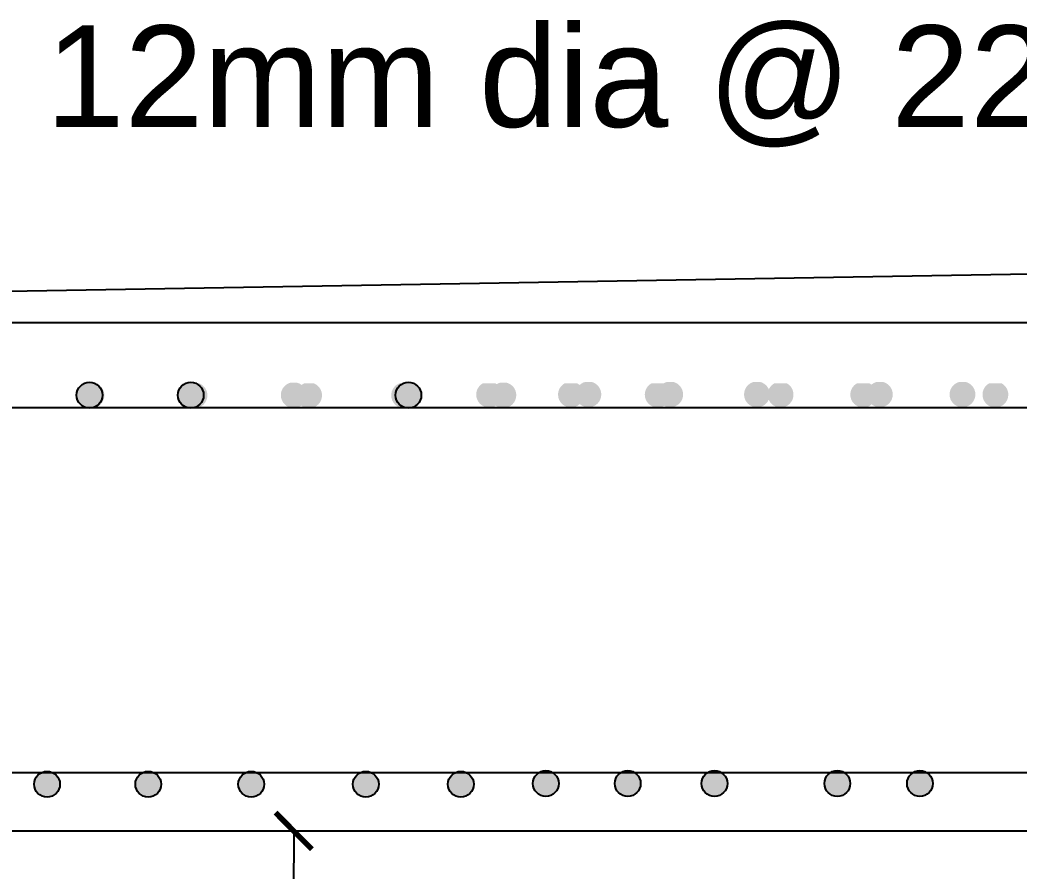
# Model space of a CAD drawing. Header units: inches. Extents: x 322 to 11487, y 352 to 10656.
# Drawn here: x 386.68 to 391.6, y 417.758 to 421.948 of the extents above; entities that cross this region are included whole.
import ezdxf

# ---------------------------------------------------------------- set-up
doc = ezdxf.new("R2010")
doc.units = ezdxf.units.IN
doc.header["$MEASUREMENT"] = 0
doc.layers.add('DIMENSION', color=255, linetype='Continuous')
doc.layers.add('HATCH', color=7, linetype='Continuous')
doc.styles.get("Standard").update_dxf_attribs({"font": 'arial.ttf'})
doc.dimstyles.new('dig', dxfattribs={"dimtxt": 0.3125, "dimasz": 0.18, "dimexe": 0.18, "dimexo": 0.0625, "dimgap": 0.09, "dimtad": 0, "dimtih": 1, "dimtoh": 1, "dimdec": 4, "dimzin": 0, "dimdsep": 46, "dimtxsty": 'Standard', "dimblk": 'ARCHTICK', "dimcen": 0.09, "dimadec": 0, "dimazin": 0, "dimtfac": 1, "dimtdec": 4, "dimtofl": 0, "dimtmove": 0, "dimatfit": 3, "dimldrblk": 'ARCHTICK', "dimfxl": 1, "dimtolj": 1, "dimtzin": 0, "dimarcsym": 0})

# ---------------------------------------------------------------- blocks, each defined once
blk = doc.blocks.new('_ArchTick')
at = {"color": 0, "linetype": 'ByBlock', "const_width": 0.15}
blk.add_lwpolyline([(-0.5, -0.5), (0.5, 0.5)], dxfattribs=at)

msp = doc.modelspace()

# ---------------------------------------------------------------- hatches: boundary and pattern name
at = {"layer": 'DIMENSION', "ltscale": 0.02}
h = msp.add_hatch(color=256, dxfattribs=at)
h.paths.add_polyline_path([(382.48996, 420.15815), (382.44024, 420.15815, 0.3008202), (382.40156, 420.09967, 1), (382.52865, 420.09967, 0.3008202)])
h.paths.add_polyline_path([(383.0358, 420.09967, 0.3008202), (382.99712, 420.15815), (382.9474, 420.15815, 0.3008202), (382.90871, 420.09967, 1)])
h.paths.add_polyline_path([(383.60028, 420.09967, 0.3008202), (383.56159, 420.15815), (383.51187, 420.15815, 0.3008202), (383.47319, 420.09967, 1)])
h.paths.add_polyline_path([(384.06813, 420.09967, 0.3008202), (384.02945, 420.15815), (383.97972, 420.15815, 0.3008202), (383.94104, 420.09967, 1)])
h.paths.add_polyline_path([(384.45509, 420.15815), (384.39118, 420.15815, 0.2670644), (384.35959, 420.10322, 1), (384.48668, 420.10322, 0.2670644)])
h.paths.add_polyline_path([(384.93481, 420.09967, 0.3008202), (384.89612, 420.15815), (384.8464, 420.15815, 0.3008202), (384.80772, 420.09967, 1)])
h.paths.add_polyline_path([(385.50128, 420.15815), (385.45156, 420.15815, 0.3008202), (385.41287, 420.09967, 1), (385.53997, 420.09967, 0.3008202)])
h.paths.add_polyline_path([(385.90811, 420.15815), (385.85839, 420.15815, 0.3008202), (385.8197, 420.09967, 1), (385.94679, 420.09967, 0.3008202)])
h.paths.add_polyline_path([(386.59772, 420.09967, 0.3008202), (386.55903, 420.15815), (386.50931, 420.15815, 0.3008202), (386.47062, 420.09967, 1)])
h.paths.add_polyline_path([(387.09609, 420.09967, 0.3008202), (387.0574, 420.15815), (387.00768, 420.15815, 0.3008202), (386.969, 420.09967, 1)])
h.paths.add_polyline_path([(387.56456, 420.15815), (387.51484, 420.15815, 0.3008202), (387.47615, 420.09967, 1), (387.60324, 420.09967, 0.3008202)])
h.paths.add_polyline_path([(388.16772, 420.09967, 0.3008202), (388.12903, 420.15815), (388.07931, 420.15815, 0.3008202), (388.04063, 420.09967, 1)])
h.paths.add_polyline_path([(388.59689, 420.15815), (388.54717, 420.15815, 0.3008202), (388.50848, 420.09967, 1), (388.63557, 420.09967, 0.3008202)])
h.paths.add_polyline_path([(389.05412, 420.10322, 0.2670644), (389.02253, 420.15815), (388.95862, 420.15815, 0.2670644), (388.92703, 420.10322, 1)])
h.paths.add_polyline_path([(389.45708, 420.10322, 0.2670644), (389.42549, 420.15815), (389.36158, 420.15815, 0.2670644), (389.32999, 420.10322, 1)])
h.paths.add_polyline_path([(389.85266, 420.15815), (389.78875, 420.15815, 0.2670644), (389.75716, 420.10322, 1), (389.88426, 420.10322, 0.2670644)])
h.paths.add_polyline_path([(390.48941, 420.10322, 0.2670644), (390.45782, 420.15815), (390.39391, 420.15815, 0.2670644), (390.36232, 420.10322, 1)])
h.paths.add_polyline_path([(390.89624, 420.10322, 0.2670644), (390.86465, 420.15815), (390.80074, 420.15815, 0.2670644), (390.76914, 420.10322, 1)])
h.paths.add_polyline_path([(391.54716, 420.10322, 0.2670644), (391.51557, 420.15815), (391.45166, 420.15815, 0.2670644), (391.42007, 420.10322, 1)])
h.paths.add_polyline_path([(392.04554, 420.10322, 0.2670644), (392.01394, 420.15815), (391.95003, 420.15815, 0.2670644), (391.91844, 420.10322, 1)])
h.paths.add_polyline_path([(392.55269, 420.10322, 0.2670644), (392.5211, 420.15815), (392.45719, 420.15815, 0.2670644), (392.4256, 420.10322, 1)])
h.paths.add_polyline_path([(393.11717, 420.10322, 0.2670644), (393.08557, 420.15815), (393.02166, 420.15815, 0.2670644), (392.99007, 420.10322, 1)])
h.paths.add_polyline_path([(393.58502, 420.10322, 0.2670644), (393.55343, 420.15815), (393.48952, 420.15815, 0.2670644), (393.45793, 420.10322, 1)])
h.paths.add_polyline_path([(394.00357, 420.10678, 0.2398206), (393.97743, 420.15815), (393.90262, 420.15815, 0.2398206), (393.87648, 420.10678, 1)])
h.paths.add_polyline_path([(394.49235, 420.10779, 0.2327894), (394.46756, 420.15815), (394.39005, 420.15815, 0.2327894), (394.36526, 420.10779, 1)])
h.paths.add_polyline_path([(394.98588, 420.10779, 0.2327894), (394.96109, 420.15815), (394.88358, 420.15815, 0.2327894), (394.85879, 420.10779, 1)])
h.paths.add_polyline_path([(395.4995, 420.10779, 0.2327894), (395.47472, 420.15815), (395.3972, 420.15815, 0.2327894), (395.37241, 420.10779, 1)])
h.paths.add_polyline_path([(395.9877, 420.10779, 0.2327894), (395.96291, 420.15815), (395.8854, 420.15815, 0.2327894), (395.86061, 420.10779, 1)])
h.paths.add_polyline_path([(396.54201, 420.10779, 0.2327894), (396.51722, 420.15815), (396.4397, 420.15815, 0.2327894), (396.41491, 420.10779, 1)])
h.paths.add_polyline_path([(397.02458, 420.15815), (396.95687, 420.15815, 0.2577179), (396.92718, 420.10437, 1), (397.05428, 420.10437, 0.2577179)])
h.paths.add_polyline_path([(397.59119, 420.10437, 0.2577179), (397.5615, 420.15815), (397.49378, 420.15815, 0.2577179), (397.46409, 420.10437, 1)])
h.paths.add_polyline_path([(398.07757, 420.10322, 0.2670644), (398.04597, 420.15815), (397.98206, 420.15815, 0.2670644), (397.95047, 420.10322, 1)])
h.paths.add_polyline_path([(398.60136, 420.10322, 0.2670644), (398.56977, 420.15815), (398.50586, 420.15815, 0.2670644), (398.47427, 420.10322, 1)])
h.paths.add_polyline_path([(399.10989, 420.10322, 0.2670644), (399.0783, 420.15815), (399.01439, 420.15815, 0.2670644), (398.9828, 420.10322, 1)])
h.paths.add_polyline_path([(399.65402, 420.10322, 0.2670644), (399.62243, 420.15815), (399.55852, 420.15815, 0.2670644), (399.52693, 420.10322, 1)])
h.paths.add_polyline_path([(400.12079, 420.15815), (400.05688, 420.15815, 0.2670644), (400.02529, 420.10322, 1), (400.15239, 420.10322, 0.2670644)])
h.paths.add_polyline_path([(400.63442, 420.15815), (400.57051, 420.15815, 0.2670644), (400.53891, 420.10322, 1), (400.66601, 420.10322, 0.2670644)])
h.paths.add_polyline_path([(401.1633, 420.15815), (401.09939, 420.15815, 0.2670644), (401.06779, 420.10322, 1), (401.19489, 420.10322, 0.2670644)])
h.paths.add_polyline_path([(401.72376, 420.10322, 0.2670644), (401.69217, 420.15815), (401.62826, 420.15815, 0.2670644), (401.59667, 420.10322, 1)])
h.paths.add_polyline_path([(402.25156, 420.15815), (402.18765, 420.15815, 0.2670644), (402.15606, 420.10322, 1), (402.28315, 420.10322, 0.2670644)])
h.paths.add_polyline_path([(402.751, 420.10322, 0.2670644), (402.71941, 420.15815), (402.6555, 420.15815, 0.2670644), (402.62391, 420.10322, 1)])
h.paths.add_polyline_path([(403.28497, 420.10322, 0.2670644), (403.25338, 420.15815), (403.18947, 420.15815, 0.2670644), (403.15788, 420.10322, 1)])
h.paths.add_polyline_path([(403.77716, 420.15815), (403.71325, 420.15815, 0.2670644), (403.68166, 420.10322, 1), (403.80875, 420.10322, 0.2670644)])
h.paths.add_polyline_path([(404.26027, 420.15815), (404.19636, 420.15815, 0.2670644), (404.16477, 420.10322, 1), (404.29187, 420.10322, 0.2670644)])
h.paths.add_polyline_path([(404.71089, 420.15815), (404.64698, 420.15815, 0.2670644), (404.61539, 420.10322, 1), (404.74248, 420.10322, 0.2670644)])
h.paths.add_polyline_path([(405.15279, 420.15815), (405.08888, 420.15815, 0.2670644), (405.05729, 420.10322, 1), (405.18439, 420.10322, 0.2670644)])
h = msp.add_hatch(color=256, dxfattribs=at)
h.paths.add_polyline_path([(382.7694, 418.24374), (382.71968, 418.24374, 0.3008202), (382.68099, 418.18525, 1), (382.80809, 418.18525, 0.3008202)])
h.paths.add_polyline_path([(383.31524, 418.18525, 0.3008202), (383.27656, 418.24374), (383.22683, 418.24374, 0.3008202), (383.18815, 418.18525, 1)])
h.paths.add_polyline_path([(383.87972, 418.18525, 0.3008202), (383.84103, 418.24374), (383.79131, 418.24374, 0.3008202), (383.75262, 418.18525, 1)])
h.paths.add_polyline_path([(384.34757, 418.18525, 0.3008202), (384.30888, 418.24374), (384.25916, 418.24374, 0.3008202), (384.22048, 418.18525, 1)])
h.paths.add_polyline_path([(384.73453, 418.24374), (384.67062, 418.24374, 0.2670644), (384.63903, 418.18881, 1), (384.76612, 418.18881, 0.2670644)])
h.paths.add_polyline_path([(385.21425, 418.18525, 0.3008202), (385.17556, 418.24374), (385.12584, 418.24374, 0.3008202), (385.08715, 418.18525, 1)])
h.paths.add_polyline_path([(385.78072, 418.24374), (385.731, 418.24374, 0.3008202), (385.69231, 418.18525, 1), (385.8194, 418.18525, 0.3008202)])
h.paths.add_polyline_path([(386.18754, 418.24374), (386.13782, 418.24374, 0.3008202), (386.09914, 418.18525, 1), (386.22623, 418.18525, 0.3008202)])
h.paths.add_polyline_path([(386.87716, 418.18525, 0.3008202), (386.83847, 418.24374), (386.78875, 418.24374, 0.3008202), (386.75006, 418.18525, 1)])
h.paths.add_polyline_path([(387.37553, 418.18525, 0.3008202), (387.33684, 418.24374), (387.28712, 418.24374, 0.3008202), (387.24843, 418.18525, 1)])
h.paths.add_polyline_path([(387.844, 418.24374), (387.79427, 418.24374, 0.3008202), (387.75559, 418.18525, 1), (387.88268, 418.18525, 0.3008202)])
h.paths.add_polyline_path([(388.44716, 418.18525, 0.3008202), (388.40847, 418.24374), (388.35875, 418.24374, 0.3008202), (388.32006, 418.18525, 1)])
h.paths.add_polyline_path([(388.87632, 418.24374), (388.8266, 418.24374, 0.3008202), (388.78792, 418.18525, 1), (388.91501, 418.18525, 0.3008202)])
h.paths.add_polyline_path([(389.33356, 418.18881, 0.2670644), (389.30197, 418.24374), (389.23806, 418.24374, 0.2670644), (389.20647, 418.18881, 1)])
h.paths.add_polyline_path([(389.73652, 418.18881, 0.2670644), (389.70493, 418.24374), (389.64102, 418.24374, 0.2670644), (389.60943, 418.18881, 1)])
h.paths.add_polyline_path([(390.1321, 418.24374), (390.06819, 418.24374, 0.2670644), (390.0366, 418.18881, 1), (390.16369, 418.18881, 0.2670644)])
h.paths.add_polyline_path([(390.76885, 418.18881, 0.2670644), (390.73726, 418.24374), (390.67335, 418.24374, 0.2670644), (390.64176, 418.18881, 1)])
h.paths.add_polyline_path([(391.17568, 418.18881, 0.2670644), (391.14408, 418.24374), (391.08017, 418.24374, 0.2670644), (391.04858, 418.18881, 1)])
h.paths.add_polyline_path([(391.8266, 418.18881, 0.2670644), (391.79501, 418.24374), (391.7311, 418.24374, 0.2670644), (391.69951, 418.18881, 1)])
h.paths.add_polyline_path([(392.32497, 418.18881, 0.2670644), (392.29338, 418.24374), (392.22947, 418.24374, 0.2670644), (392.19788, 418.18881, 1)])
h.paths.add_polyline_path([(392.83213, 418.18881, 0.2670644), (392.80054, 418.24374), (392.73663, 418.24374, 0.2670644), (392.70503, 418.18881, 1)])
h.paths.add_polyline_path([(393.3966, 418.18881, 0.2670644), (393.36501, 418.24374), (393.3011, 418.24374, 0.2670644), (393.26951, 418.18881, 1)])
h.paths.add_polyline_path([(393.86446, 418.18881, 0.2670644), (393.83286, 418.24374), (393.76895, 418.24374, 0.2670644), (393.73736, 418.18881, 1)])
h.paths.add_polyline_path([(394.28301, 418.19236, 0.2398206), (394.25686, 418.24374), (394.18206, 418.24374, 0.2398206), (394.15591, 418.19236, 1)])
h.paths.add_polyline_path([(394.77179, 418.19338, 0.2327894), (394.747, 418.24374), (394.66948, 418.24374, 0.2327894), (394.64469, 418.19338, 1)])
h.paths.add_polyline_path([(395.26532, 418.19338, 0.2327894), (395.24053, 418.24374), (395.16302, 418.24374, 0.2327894), (395.13823, 418.19338, 1)])
h.paths.add_polyline_path([(395.77894, 418.19338, 0.2327894), (395.75415, 418.24374), (395.67664, 418.24374, 0.2327894), (395.65185, 418.19338, 1)])
h.paths.add_polyline_path([(396.26714, 418.19338, 0.2327894), (396.24235, 418.24374), (396.16484, 418.24374, 0.2327894), (396.14005, 418.19338, 1)])
h.paths.add_polyline_path([(396.82144, 418.19338, 0.2327894), (396.79665, 418.24374), (396.71914, 418.24374, 0.2327894), (396.69435, 418.19338, 1)])
h.paths.add_polyline_path([(397.30402, 418.24374), (397.23631, 418.24374, 0.2577179), (397.20662, 418.18996, 1), (397.33371, 418.18996, 0.2577179)])
h.paths.add_polyline_path([(397.87062, 418.18996, 0.2577179), (397.84093, 418.24374), (397.77322, 418.24374, 0.2577179), (397.74353, 418.18996, 1)])
h.paths.add_polyline_path([(398.357, 418.18881, 0.2670644), (398.32541, 418.24374), (398.2615, 418.24374, 0.2670644), (398.22991, 418.18881, 1)])
h.paths.add_polyline_path([(398.8808, 418.18881, 0.2670644), (398.84921, 418.24374), (398.7853, 418.24374, 0.2670644), (398.7537, 418.18881, 1)])
h.paths.add_polyline_path([(399.38933, 418.18881, 0.2670644), (399.35774, 418.24374), (399.29383, 418.24374, 0.2670644), (399.26224, 418.18881, 1)])
h.paths.add_polyline_path([(399.93346, 418.18881, 0.2670644), (399.90187, 418.24374), (399.83796, 418.24374, 0.2670644), (399.80637, 418.18881, 1)])
h.paths.add_polyline_path([(400.40023, 418.24374), (400.33632, 418.24374, 0.2670644), (400.30473, 418.18881, 1), (400.43182, 418.18881, 0.2670644)])
h.paths.add_polyline_path([(400.91385, 418.24374), (400.84994, 418.24374, 0.2670644), (400.81835, 418.18881, 1), (400.94545, 418.18881, 0.2670644)])
h.paths.add_polyline_path([(401.44273, 418.24374), (401.37882, 418.24374, 0.2670644), (401.34723, 418.18881, 1), (401.47433, 418.18881, 0.2670644)])
h.paths.add_polyline_path([(402.0032, 418.18881, 0.2670644), (401.97161, 418.24374), (401.9077, 418.24374, 0.2670644), (401.8761, 418.18881, 1)])
h.paths.add_polyline_path([(402.53099, 418.24374), (402.46708, 418.24374, 0.2670644), (402.43549, 418.18881, 1), (402.56259, 418.18881, 0.2670644)])
h.paths.add_polyline_path([(403.03044, 418.18881, 0.2670644), (402.99885, 418.24374), (402.93494, 418.24374, 0.2670644), (402.90335, 418.18881, 1)])
h.paths.add_polyline_path([(403.56441, 418.18881, 0.2670644), (403.53282, 418.24374), (403.46891, 418.24374, 0.2670644), (403.43731, 418.18881, 1)])
h.paths.add_polyline_path([(404.0566, 418.24374), (403.99269, 418.24374, 0.2670644), (403.9611, 418.18881, 1), (404.08819, 418.18881, 0.2670644)])
h.paths.add_polyline_path([(404.53971, 418.24374), (404.4758, 418.24374, 0.2670644), (404.44421, 418.18881, 1), (404.5713, 418.18881, 0.2670644)])
h.paths.add_polyline_path([(404.99033, 418.24374), (404.92642, 418.24374, 0.2670644), (404.89482, 418.18881, 1), (405.02192, 418.18881, 0.2670644)])
h.paths.add_polyline_path([(405.43223, 418.24374), (405.36832, 418.24374, 0.2670644), (405.33673, 418.18881, 1), (405.46382, 418.18881, 0.2670644)])
at = {"layer": 'HATCH'}
h = msp.add_hatch(dxfattribs=at)
h.set_pattern_fill('AR-CONC', color=256, scale=1e-05)
h.set_pattern_definition([(50, (52.91409746, -1.442540527), (7.172601826e-05, -6.275213498e-06), [7.5e-06, -8.25e-05]), (355, (52.91409746, -1.44254053), (-1.3875133361e-05, 7.521921337e-05), [6e-06, -6.6e-05]), (100.45144446, (52.91410344, -1.44254105), (5.7850884673e-05, 6.8943999097e-05), [6.3740192e-06, -7.01142112e-05]), (46.1842, (52.91409746, -1.44252053), (0.000106724133067, -1.655192808e-05), [1.125e-05, -0.00012375]), (96.63563549, (52.91410635, -1.44252191), (9.3466194567e-05, 9.7411860077e-05), [9.5610342e-06, -0.000105171376]), (351.18416399, (52.91409746, -1.44252053), (9.3466194505e-05, 9.7411860027e-05), [9e-06, -9.90000001e-05]), (21, (52.91410746, -1.442525527), (5.9690705212e-05, -4.02618890665e-05), [7.5e-06, -8.25e-05]), (326, (52.91410746, -1.44252553), (2.4331533192e-05, 7.2515004505e-05), [6e-06, -6.6e-05]), (71.45144474, (52.914112434, -1.44252888), (8.4022237673e-05, 3.2253115281e-05), [6.374019e-06, -7.01142112e-05]), (37.5, (52.91409746, -1.442540527), (1.2159855317e-06, 3.32893853831e-05), [0, -6.52e-05, 0, -6.7e-05, 0, -6.625e-05]), (7.5, (52.91409746, -1.442540527), (2.63069537442e-05, 3.94411711882e-05), [0, -3.82e-05, 0, -6.37e-05, 0, -2.525e-05]), (327.5, (52.91407516, -1.442540527), (5.33822436172e-05, -2.2554871734e-06), [0, -2.5e-05, 0, -7.8e-05, 0, -0.0001035]), (317.5, (52.91406516, -1.442540527), (5.83186169342e-05, 1.00104982332e-05), [0, -3.25e-05, 0, -5.18e-05, 0, -7.35e-05])])
h.paths.add_polyline_path([(387.0865, 420.10068, 0.3519417), (387.03664, 420.16274), (387.00926, 420.16274, 0.3519417), (386.9594, 420.10068, 1)])
h = msp.add_hatch(dxfattribs=at)
h.set_pattern_fill('AR-CONC', color=256, scale=1e-05)
h.set_pattern_definition([(50, (53.41246916, -1.442540527), (7.172601826e-05, -6.275213498e-06), [7.5e-06, -8.25e-05]), (355, (53.41246916, -1.44254053), (-1.3875133361e-05, 7.521921337e-05), [6e-06, -6.6e-05]), (100.45144446, (53.412475136, -1.44254105), (5.7850884673e-05, 6.8943999097e-05), [6.3740192e-06, -7.01142112e-05]), (46.1842, (53.41246916, -1.44252053), (0.000106724133067, -1.655192808e-05), [1.125e-05, -0.00012375]), (96.63563549, (53.41247805, -1.44252191), (9.3466194567e-05, 9.7411860077e-05), [9.5610342e-06, -0.000105171376]), (351.18416399, (53.41246916, -1.44252053), (9.3466194505e-05, 9.7411860027e-05), [9e-06, -9.90000001e-05]), (21, (53.41247916, -1.442525527), (5.9690705212e-05, -4.02618890665e-05), [7.5e-06, -8.25e-05]), (326, (53.41247916, -1.44252553), (2.4331533192e-05, 7.2515004505e-05), [6e-06, -6.6e-05]), (71.45144474, (53.41248413, -1.44252888), (8.4022237673e-05, 3.2253115281e-05), [6.374019e-06, -7.01142112e-05]), (37.5, (53.41246916, -1.442540527), (1.2159855317e-06, 3.32893853831e-05), [0, -6.52e-05, 0, -6.7e-05, 0, -6.625e-05]), (7.5, (53.41246916, -1.442540527), (2.63069537442e-05, 3.94411711882e-05), [0, -3.82e-05, 0, -6.37e-05, 0, -2.525e-05]), (327.5, (53.41244686, -1.442540527), (5.33822436172e-05, -2.2554871734e-06), [0, -2.5e-05, 0, -7.8e-05, 0, -0.0001035]), (317.5, (53.41243686, -1.442540527), (5.83186169342e-05, 1.00104982332e-05), [0, -3.25e-05, 0, -5.18e-05, 0, -7.35e-05])])
h.paths.add_polyline_path([(387.58487, 420.10068, 0.3519417), (387.53502, 420.16274), (387.50763, 420.16274, 0.3519417), (387.45778, 420.10068, 1)])
h = msp.add_hatch(dxfattribs=at)
h.set_pattern_fill('AR-CONC', color=256, scale=1e-05)
h.set_pattern_definition([(50, (53.91962299, -1.442540527), (7.172601826e-05, -6.275213498e-06), [7.5e-06, -8.25e-05]), (355, (53.91962299, -1.44254053), (-1.3875133361e-05, 7.521921337e-05), [6e-06, -6.6e-05]), (100.45144446, (53.91962897, -1.44254105), (5.7850884673e-05, 6.8943999097e-05), [6.3740192e-06, -7.01142112e-05]), (46.1842, (53.91962299, -1.44252053), (0.000106724133067, -1.655192808e-05), [1.125e-05, -0.00012375]), (96.63563549, (53.91963188, -1.44252191), (9.3466194567e-05, 9.7411860077e-05), [9.5610342e-06, -0.000105171376]), (351.18416399, (53.91962299, -1.44252053), (9.3466194505e-05, 9.7411860027e-05), [9e-06, -9.90000001e-05]), (21, (53.91963299, -1.442525527), (5.9690705212e-05, -4.02618890665e-05), [7.5e-06, -8.25e-05]), (326, (53.91963299, -1.44252553), (2.4331533192e-05, 7.2515004505e-05), [6e-06, -6.6e-05]), (71.45144474, (53.919637964, -1.44252888), (8.4022237673e-05, 3.2253115281e-05), [6.374019e-06, -7.01142112e-05]), (37.5, (53.91962299, -1.442540527), (1.2159855317e-06, 3.32893853831e-05), [0, -6.52e-05, 0, -6.7e-05, 0, -6.625e-05]), (7.5, (53.91962299, -1.442540527), (2.63069537442e-05, 3.94411711882e-05), [0, -3.82e-05, 0, -6.37e-05, 0, -2.525e-05]), (327.5, (53.91960069, -1.442540527), (5.33822436172e-05, -2.2554871734e-06), [0, -2.5e-05, 0, -7.8e-05, 0, -0.0001035]), (317.5, (53.91959069, -1.442540527), (5.83186169342e-05, 1.00104982332e-05), [0, -3.25e-05, 0, -5.18e-05, 0, -7.35e-05])])
h.paths.add_polyline_path([(388.09202, 420.10068, 0.3519417), (388.04217, 420.16274), (388.01478, 420.16274, 0.3519417), (387.96493, 420.10068, 1)])
h = msp.add_hatch(dxfattribs=at)
h.set_pattern_fill('AR-CONC', color=256, scale=1e-05)
h.set_pattern_definition([(50, (54.484098806, -1.442540527), (7.172601826e-05, -6.275213498e-06), [7.5e-06, -8.25e-05]), (355, (54.484098806, -1.44254053), (-1.3875133361e-05, 7.521921337e-05), [6e-06, -6.6e-05]), (100.45144446, (54.48410478, -1.44254105), (5.7850884673e-05, 6.8943999097e-05), [6.3740192e-06, -7.01142112e-05]), (46.1842, (54.48409881, -1.44252053), (0.000106724133067, -1.655192808e-05), [1.125e-05, -0.00012375]), (96.63563549, (54.4841077, -1.44252191), (9.3466194567e-05, 9.7411860077e-05), [9.5610342e-06, -0.000105171376]), (351.18416399, (54.48409881, -1.44252053), (9.3466194505e-05, 9.7411860027e-05), [9e-06, -9.90000001e-05]), (21, (54.484108806, -1.442525527), (5.9690705212e-05, -4.02618890665e-05), [7.5e-06, -8.25e-05]), (326, (54.484108806, -1.44252553), (2.4331533192e-05, 7.2515004505e-05), [6e-06, -6.6e-05]), (71.45144474, (54.48411378, -1.44252888), (8.4022237673e-05, 3.2253115281e-05), [6.374019e-06, -7.01142112e-05]), (37.5, (54.484098806, -1.442540527), (1.2159855317e-06, 3.32893853831e-05), [0, -6.52e-05, 0, -6.7e-05, 0, -6.625e-05]), (7.5, (54.484098806, -1.442540527), (2.63069537442e-05, 3.94411711882e-05), [0, -3.82e-05, 0, -6.37e-05, 0, -2.525e-05]), (327.5, (54.484076506, -1.442540527), (5.33822436172e-05, -2.2554871734e-06), [0, -2.5e-05, 0, -7.8e-05, 0, -0.0001035]), (317.5, (54.484066506, -1.442540527), (5.83186169342e-05, 1.00104982332e-05), [0, -3.25e-05, 0, -5.18e-05, 0, -7.35e-05])])
h.paths.add_polyline_path([(388.6565, 420.10068, 0.3519417), (388.60665, 420.16274), (388.57926, 420.16274, 0.3519417), (388.52941, 420.10068, 1)])
h = msp.add_hatch(dxfattribs=at)
h.set_pattern_fill('AR-CONC', color=256, scale=1e-05)
h.set_pattern_definition([(50, (54.95195212, -1.442540527), (7.172601826e-05, -6.275213498e-06), [7.5e-06, -8.25e-05]), (355, (54.95195212, -1.44254053), (-1.3875133361e-05, 7.521921337e-05), [6e-06, -6.6e-05]), (100.45144446, (54.9519581, -1.44254105), (5.7850884673e-05, 6.8943999097e-05), [6.3740192e-06, -7.01142112e-05]), (46.1842, (54.95195212, -1.44252053), (0.000106724133067, -1.655192808e-05), [1.125e-05, -0.00012375]), (96.63563549, (54.95196101, -1.44252191), (9.3466194567e-05, 9.7411860077e-05), [9.5610342e-06, -0.000105171376]), (351.18416399, (54.95195212, -1.44252053), (9.3466194505e-05, 9.7411860027e-05), [9e-06, -9.90000001e-05]), (21, (54.95196212, -1.442525527), (5.9690705212e-05, -4.02618890665e-05), [7.5e-06, -8.25e-05]), (326, (54.95196212, -1.44252553), (2.4331533192e-05, 7.2515004505e-05), [6e-06, -6.6e-05]), (71.45144474, (54.951967094, -1.44252888), (8.4022237673e-05, 3.2253115281e-05), [6.374019e-06, -7.01142112e-05]), (37.5, (54.95195212, -1.442540527), (1.2159855317e-06, 3.32893853831e-05), [0, -6.52e-05, 0, -6.7e-05, 0, -6.625e-05]), (7.5, (54.95195212, -1.442540527), (2.63069537442e-05, 3.94411711882e-05), [0, -3.82e-05, 0, -6.37e-05, 0, -2.525e-05]), (327.5, (54.95192982, -1.442540527), (5.33822436172e-05, -2.2554871734e-06), [0, -2.5e-05, 0, -7.8e-05, 0, -0.0001035]), (317.5, (54.95191982, -1.442540527), (5.83186169342e-05, 1.00104982332e-05), [0, -3.25e-05, 0, -5.18e-05, 0, -7.35e-05])])
h.paths.add_polyline_path([(389.12435, 420.10068, 0.3519417), (389.0745, 420.16274), (389.04711, 420.16274, 0.3519417), (388.99726, 420.10068, 1)])
h = msp.add_hatch(dxfattribs=at)
h.set_pattern_fill('AR-CONC', color=256, scale=1e-05)
h.set_pattern_definition([(50, (55.370503575, -1.43898656), (7.172601826e-05, -6.275213498e-06), [7.5e-06, -8.25e-05]), (355, (55.370503575, -1.43898656), (-1.3875133361e-05, 7.521921337e-05), [6e-06, -6.6e-05]), (100.45144446, (55.37050955, -1.43898708), (5.7850884673e-05, 6.8943999097e-05), [6.3740192e-06, -7.01142112e-05]), (46.1842, (55.370503575, -1.43896656), (0.000106724133067, -1.655192808e-05), [1.125e-05, -0.00012375]), (96.63563549, (55.37051247, -1.43896794), (9.3466194567e-05, 9.7411860077e-05), [9.5610342e-06, -0.000105171376]), (351.18416399, (55.37050357, -1.43896656), (9.3466194505e-05, 9.7411860027e-05), [9e-06, -9.90000001e-05]), (21, (55.370513575, -1.43897156), (5.9690705212e-05, -4.02618890665e-05), [7.5e-06, -8.25e-05]), (326, (55.370513575, -1.43897156), (2.4331533192e-05, 7.2515004505e-05), [6e-06, -6.6e-05]), (71.45144474, (55.37051855, -1.438974914), (8.4022237673e-05, 3.2253115281e-05), [6.374019e-06, -7.01142112e-05]), (37.5, (55.370503575, -1.438986559), (1.2159855317e-06, 3.32893853831e-05), [0, -6.52e-05, 0, -6.7e-05, 0, -6.625e-05]), (7.5, (55.370503575, -1.43898656), (2.63069537442e-05, 3.94411711882e-05), [0, -3.82e-05, 0, -6.37e-05, 0, -2.525e-05]), (327.5, (55.370481275, -1.43898656), (5.33822436172e-05, -2.2554871734e-06), [0, -2.5e-05, 0, -7.8e-05, 0, -0.0001035]), (317.5, (55.370471275, -1.43898656), (5.83186169342e-05, 1.00104982332e-05), [0, -3.25e-05, 0, -5.18e-05, 0, -7.35e-05])])
h.paths.add_polyline_path([(389.5429, 420.10424, 0.3519417), (389.49305, 420.16629), (389.46566, 420.16629, 0.3519417), (389.41581, 420.10424, 1)])
h = msp.add_hatch(dxfattribs=at)
h.set_pattern_fill('AR-CONC', color=256, scale=1e-05)
h.set_pattern_definition([(50, (55.77346246, -1.43898656), (7.172601826e-05, -6.275213498e-06), [7.5e-06, -8.25e-05]), (355, (55.77346246, -1.43898656), (-1.3875133361e-05, 7.521921337e-05), [6e-06, -6.6e-05]), (100.45144446, (55.773468436, -1.43898708), (5.7850884673e-05, 6.8943999097e-05), [6.3740192e-06, -7.01142112e-05]), (46.1842, (55.77346246, -1.43896656), (0.000106724133067, -1.655192808e-05), [1.125e-05, -0.00012375]), (96.63563549, (55.77347135, -1.43896794), (9.3466194567e-05, 9.7411860077e-05), [9.5610342e-06, -0.000105171376]), (351.18416399, (55.77346246, -1.43896656), (9.3466194505e-05, 9.7411860027e-05), [9e-06, -9.90000001e-05]), (21, (55.77347246, -1.43897156), (5.9690705212e-05, -4.02618890665e-05), [7.5e-06, -8.25e-05]), (326, (55.77347246, -1.43897156), (2.4331533192e-05, 7.2515004505e-05), [6e-06, -6.6e-05]), (71.45144474, (55.77347743, -1.438974914), (8.4022237673e-05, 3.2253115281e-05), [6.374019e-06, -7.01142112e-05]), (37.5, (55.773462459, -1.438986559), (1.2159855317e-06, 3.32893853831e-05), [0, -6.52e-05, 0, -6.7e-05, 0, -6.625e-05]), (7.5, (55.77346246, -1.43898656), (2.63069537442e-05, 3.94411711882e-05), [0, -3.82e-05, 0, -6.37e-05, 0, -2.525e-05]), (327.5, (55.773440159, -1.43898656), (5.33822436172e-05, -2.2554871734e-06), [0, -2.5e-05, 0, -7.8e-05, 0, -0.0001035]), (317.5, (55.77343016, -1.43898656), (5.83186169342e-05, 1.00104982332e-05), [0, -3.25e-05, 0, -5.18e-05, 0, -7.35e-05])])
h.paths.add_polyline_path([(389.94586, 420.10424, 0.3519417), (389.89601, 420.16629), (389.86862, 420.16629, 0.3519417), (389.81877, 420.10424, 1)])
h = msp.add_hatch(dxfattribs=at)
h.set_pattern_fill('AR-CONC', color=256, scale=1e-05)
h.set_pattern_definition([(50, (56.20063412, -1.43898656), (7.172601826e-05, -6.275213498e-06), [7.5e-06, -8.25e-05]), (355, (56.20063412, -1.43898656), (-1.3875133361e-05, 7.521921337e-05), [6e-06, -6.6e-05]), (100.45144446, (56.200640096, -1.43898708), (5.7850884673e-05, 6.8943999097e-05), [6.3740192e-06, -7.01142112e-05]), (46.1842, (56.20063412, -1.43896656), (0.000106724133067, -1.655192808e-05), [1.125e-05, -0.00012375]), (96.63563549, (56.20064301, -1.43896794), (9.3466194567e-05, 9.7411860077e-05), [9.5610342e-06, -0.000105171376]), (351.18416399, (56.20063412, -1.43896656), (9.3466194505e-05, 9.7411860027e-05), [9e-06, -9.90000001e-05]), (21, (56.20064412, -1.43897156), (5.9690705212e-05, -4.02618890665e-05), [7.5e-06, -8.25e-05]), (326, (56.20064412, -1.43897156), (2.4331533192e-05, 7.2515004505e-05), [6e-06, -6.6e-05]), (71.45144474, (56.20064909, -1.438974914), (8.4022237673e-05, 3.2253115281e-05), [6.374019e-06, -7.01142112e-05]), (37.5, (56.200634119, -1.438986559), (1.2159855317e-06, 3.32893853831e-05), [0, -6.52e-05, 0, -6.7e-05, 0, -6.625e-05]), (7.5, (56.20063412, -1.43898656), (2.63069537442e-05, 3.94411711882e-05), [0, -3.82e-05, 0, -6.37e-05, 0, -2.525e-05]), (327.5, (56.200611819, -1.43898656), (5.33822436172e-05, -2.2554871734e-06), [0, -2.5e-05, 0, -7.8e-05, 0, -0.0001035]), (317.5, (56.20060182, -1.43898656), (5.83186169342e-05, 1.00104982332e-05), [0, -3.25e-05, 0, -5.18e-05, 0, -7.35e-05])])
h.paths.add_polyline_path([(390.37304, 420.10424, 0.3519417), (390.32318, 420.16629), (390.2958, 420.16629, 0.3519417), (390.24594, 420.10424, 1)])
h = msp.add_hatch(dxfattribs=at)
h.set_pattern_fill('AR-CONC', color=256, scale=1e-05)
h.set_pattern_definition([(50, (56.80579159, -1.43898656), (7.172601826e-05, -6.275213498e-06), [7.5e-06, -8.25e-05]), (355, (56.80579159, -1.43898656), (-1.3875133361e-05, 7.521921337e-05), [6e-06, -6.6e-05]), (100.45144446, (56.805797566, -1.43898708), (5.7850884673e-05, 6.8943999097e-05), [6.3740192e-06, -7.01142112e-05]), (46.1842, (56.80579159, -1.43896656), (0.000106724133067, -1.655192808e-05), [1.125e-05, -0.00012375]), (96.63563549, (56.80580048, -1.43896794), (9.3466194567e-05, 9.7411860077e-05), [9.5610342e-06, -0.000105171376]), (351.18416399, (56.80579159, -1.43896656), (9.3466194505e-05, 9.7411860027e-05), [9e-06, -9.90000001e-05]), (21, (56.80580159, -1.43897156), (5.9690705212e-05, -4.02618890665e-05), [7.5e-06, -8.25e-05]), (326, (56.80580159, -1.43897156), (2.4331533192e-05, 7.2515004505e-05), [6e-06, -6.6e-05]), (71.45144474, (56.80580656, -1.438974914), (8.4022237673e-05, 3.2253115281e-05), [6.374019e-06, -7.01142112e-05]), (37.5, (56.80579159, -1.438986559), (1.2159855317e-06, 3.32893853831e-05), [0, -6.52e-05, 0, -6.7e-05, 0, -6.625e-05]), (7.5, (56.80579159, -1.43898656), (2.63069537442e-05, 3.94411711882e-05), [0, -3.82e-05, 0, -6.37e-05, 0, -2.525e-05]), (327.5, (56.80576929, -1.43898656), (5.33822436172e-05, -2.2554871734e-06), [0, -2.5e-05, 0, -7.8e-05, 0, -0.0001035]), (317.5, (56.80575929, -1.43898656), (5.83186169342e-05, 1.00104982332e-05), [0, -3.25e-05, 0, -5.18e-05, 0, -7.35e-05])])
h.paths.add_polyline_path([(390.97819, 420.10424, 0.3519417), (390.92834, 420.16629), (390.90095, 420.16629, 0.3519417), (390.8511, 420.10424, 1)])
h = msp.add_hatch(dxfattribs=at)
h.set_pattern_fill('AR-CONC', color=256, scale=1e-05)
h.set_pattern_definition([(50, (57.21261766, -1.43898656), (7.172601826e-05, -6.275213498e-06), [7.5e-06, -8.25e-05]), (355, (57.21261766, -1.43898656), (-1.3875133361e-05, 7.521921337e-05), [6e-06, -6.6e-05]), (100.45144446, (57.212623636, -1.43898708), (5.7850884673e-05, 6.8943999097e-05), [6.3740192e-06, -7.01142112e-05]), (46.1842, (57.21261766, -1.43896656), (0.000106724133067, -1.655192808e-05), [1.125e-05, -0.00012375]), (96.63563549, (57.21262655, -1.43896794), (9.3466194567e-05, 9.7411860077e-05), [9.5610342e-06, -0.000105171376]), (351.18416399, (57.21261766, -1.43896656), (9.3466194505e-05, 9.7411860027e-05), [9e-06, -9.90000001e-05]), (21, (57.21262766, -1.43897156), (5.9690705212e-05, -4.02618890665e-05), [7.5e-06, -8.25e-05]), (326, (57.21262766, -1.43897156), (2.4331533192e-05, 7.2515004505e-05), [6e-06, -6.6e-05]), (71.45144474, (57.21263263, -1.438974914), (8.4022237673e-05, 3.2253115281e-05), [6.374019e-06, -7.01142112e-05]), (37.5, (57.21261766, -1.438986559), (1.2159855317e-06, 3.32893853831e-05), [0, -6.52e-05, 0, -6.7e-05, 0, -6.625e-05]), (7.5, (57.21261766, -1.43898656), (2.63069537442e-05, 3.94411711882e-05), [0, -3.82e-05, 0, -6.37e-05, 0, -2.525e-05]), (327.5, (57.21259536, -1.43898656), (5.33822436172e-05, -2.2554871734e-06), [0, -2.5e-05, 0, -7.8e-05, 0, -0.0001035]), (317.5, (57.21258536, -1.43898656), (5.83186169342e-05, 1.00104982332e-05), [0, -3.25e-05, 0, -5.18e-05, 0, -7.35e-05])])
h.paths.add_polyline_path([(391.38502, 420.10424, 0.3519417), (391.33516, 420.16629), (391.30778, 420.16629, 0.3519417), (391.25792, 420.10424, 1)])
h = msp.add_hatch(dxfattribs=at)
h.set_pattern_fill('AR-CONC', color=256, scale=1e-05)
h.set_pattern_definition([(50, (52.70475506, -3.35796744), (7.172601826e-05, -6.275213498e-06), [7.5e-06, -8.25e-05]), (355, (52.70475506, -3.35796744), (-1.3875133361e-05, 7.521921337e-05), [6e-06, -6.6e-05]), (100.45144446, (52.704761034, -3.35796796), (5.7850884673e-05, 6.8943999097e-05), [6.3740192e-06, -7.01142112e-05]), (46.1842, (52.70475506, -3.35794744), (0.000106724133067, -1.655192808e-05), [1.125e-05, -0.00012375]), (96.63563549, (52.70476395, -3.35794882), (9.3466194567e-05, 9.7411860077e-05), [9.5610342e-06, -0.000105171376]), (351.18416399, (52.70475506, -3.35794744), (9.3466194505e-05, 9.7411860027e-05), [9e-06, -9.90000001e-05]), (21, (52.70476506, -3.35795244), (5.9690705212e-05, -4.02618890665e-05), [7.5e-06, -8.25e-05]), (326, (52.70476506, -3.35795244), (2.4331533192e-05, 7.2515004505e-05), [6e-06, -6.6e-05]), (71.45144474, (52.70477003, -3.357955794), (8.4022237673e-05, 3.2253115281e-05), [6.374019e-06, -7.01142112e-05]), (37.5, (52.704755057, -3.35796744), (1.2159855317e-06, 3.32893853831e-05), [0, -6.52e-05, 0, -6.7e-05, 0, -6.625e-05]), (7.5, (52.704755057, -3.35796744), (2.63069537442e-05, 3.94411711882e-05), [0, -3.82e-05, 0, -6.37e-05, 0, -2.525e-05]), (327.5, (52.704732757, -3.35796744), (5.33822436172e-05, -2.2554871734e-06), [0, -2.5e-05, 0, -7.8e-05, 0, -0.0001035]), (317.5, (52.704722757, -3.35796744), (5.83186169342e-05, 1.00104982332e-05), [0, -3.25e-05, 0, -5.18e-05, 0, -7.35e-05])])
h.paths.add_polyline_path([(386.87716, 418.18525, 0.3519417), (386.8273, 418.24731), (386.79992, 418.24731, 0.3519417), (386.75006, 418.18525, 1)])
h = msp.add_hatch(dxfattribs=at)
h.set_pattern_fill('AR-CONC', color=256, scale=1e-05)
h.set_pattern_definition([(50, (53.203126756, -3.35796744), (7.172601826e-05, -6.275213498e-06), [7.5e-06, -8.25e-05]), (355, (53.203126756, -3.35796744), (-1.3875133361e-05, 7.521921337e-05), [6e-06, -6.6e-05]), (100.45144446, (53.20313273, -3.35796796), (5.7850884673e-05, 6.8943999097e-05), [6.3740192e-06, -7.01142112e-05]), (46.1842, (53.20312676, -3.35794744), (0.000106724133067, -1.655192808e-05), [1.125e-05, -0.00012375]), (96.63563549, (53.20313565, -3.35794882), (9.3466194567e-05, 9.7411860077e-05), [9.5610342e-06, -0.000105171376]), (351.18416399, (53.20312676, -3.35794744), (9.3466194505e-05, 9.7411860027e-05), [9e-06, -9.90000001e-05]), (21, (53.203136756, -3.35795244), (5.9690705212e-05, -4.02618890665e-05), [7.5e-06, -8.25e-05]), (326, (53.203136756, -3.35795244), (2.4331533192e-05, 7.2515004505e-05), [6e-06, -6.6e-05]), (71.45144474, (53.20314173, -3.357955794), (8.4022237673e-05, 3.2253115281e-05), [6.374019e-06, -7.01142112e-05]), (37.5, (53.203126756, -3.35796744), (1.2159855317e-06, 3.32893853831e-05), [0, -6.52e-05, 0, -6.7e-05, 0, -6.625e-05]), (7.5, (53.203126756, -3.35796744), (2.63069537442e-05, 3.94411711882e-05), [0, -3.82e-05, 0, -6.37e-05, 0, -2.525e-05]), (327.5, (53.203104456, -3.35796744), (5.33822436172e-05, -2.2554871734e-06), [0, -2.5e-05, 0, -7.8e-05, 0, -0.0001035]), (317.5, (53.203094456, -3.35796744), (5.83186169342e-05, 1.00104982332e-05), [0, -3.25e-05, 0, -5.18e-05, 0, -7.35e-05])])
h.paths.add_polyline_path([(387.37553, 418.18525, 0.3519417), (387.32567, 418.24731), (387.29829, 418.24731, 0.3519417), (387.24843, 418.18525, 1)])
h = msp.add_hatch(dxfattribs=at)
h.set_pattern_fill('AR-CONC', color=256, scale=1e-05)
h.set_pattern_definition([(50, (53.71028059, -3.35796744), (7.172601826e-05, -6.275213498e-06), [7.5e-06, -8.25e-05]), (355, (53.71028059, -3.35796744), (-1.3875133361e-05, 7.521921337e-05), [6e-06, -6.6e-05]), (100.45144446, (53.710286564, -3.35796796), (5.7850884673e-05, 6.8943999097e-05), [6.3740192e-06, -7.01142112e-05]), (46.1842, (53.71028059, -3.35794744), (0.000106724133067, -1.655192808e-05), [1.125e-05, -0.00012375]), (96.63563549, (53.71028948, -3.35794882), (9.3466194567e-05, 9.7411860077e-05), [9.5610342e-06, -0.000105171376]), (351.18416399, (53.71028059, -3.35794744), (9.3466194505e-05, 9.7411860027e-05), [9e-06, -9.90000001e-05]), (21, (53.71029059, -3.35795244), (5.9690705212e-05, -4.02618890665e-05), [7.5e-06, -8.25e-05]), (326, (53.71029059, -3.35795244), (2.4331533192e-05, 7.2515004505e-05), [6e-06, -6.6e-05]), (71.45144474, (53.71029556, -3.357955794), (8.4022237673e-05, 3.2253115281e-05), [6.374019e-06, -7.01142112e-05]), (37.5, (53.710280587, -3.35796744), (1.2159855317e-06, 3.32893853831e-05), [0, -6.52e-05, 0, -6.7e-05, 0, -6.625e-05]), (7.5, (53.710280587, -3.35796744), (2.63069537442e-05, 3.94411711882e-05), [0, -3.82e-05, 0, -6.37e-05, 0, -2.525e-05]), (327.5, (53.710258287, -3.35796744), (5.33822436172e-05, -2.2554871734e-06), [0, -2.5e-05, 0, -7.8e-05, 0, -0.0001035]), (317.5, (53.710248287, -3.35796744), (5.83186169342e-05, 1.00104982332e-05), [0, -3.25e-05, 0, -5.18e-05, 0, -7.35e-05])])
h.paths.add_polyline_path([(387.88268, 418.18525, 0.3519417), (387.83283, 418.24731), (387.80544, 418.24731, 0.3519417), (387.75559, 418.18525, 1)])
h = msp.add_hatch(dxfattribs=at)
h.set_pattern_fill('AR-CONC', color=256, scale=1e-05)
h.set_pattern_definition([(50, (54.2747564, -3.35796744), (7.172601826e-05, -6.275213498e-06), [7.5e-06, -8.25e-05]), (355, (54.2747564, -3.35796744), (-1.3875133361e-05, 7.521921337e-05), [6e-06, -6.6e-05]), (100.45144446, (54.27476238, -3.35796796), (5.7850884673e-05, 6.8943999097e-05), [6.3740192e-06, -7.01142112e-05]), (46.1842, (54.2747564, -3.35794744), (0.000106724133067, -1.655192808e-05), [1.125e-05, -0.00012375]), (96.63563549, (54.2747653, -3.35794882), (9.3466194567e-05, 9.7411860077e-05), [9.5610342e-06, -0.000105171376]), (351.18416399, (54.2747564, -3.35794744), (9.3466194505e-05, 9.7411860027e-05), [9e-06, -9.90000001e-05]), (21, (54.2747664, -3.35795244), (5.9690705212e-05, -4.02618890665e-05), [7.5e-06, -8.25e-05]), (326, (54.2747664, -3.35795244), (2.4331533192e-05, 7.2515004505e-05), [6e-06, -6.6e-05]), (71.45144474, (54.27477138, -3.357955794), (8.4022237673e-05, 3.2253115281e-05), [6.374019e-06, -7.01142112e-05]), (37.5, (54.274756403, -3.35796744), (1.2159855317e-06, 3.32893853831e-05), [0, -6.52e-05, 0, -6.7e-05, 0, -6.625e-05]), (7.5, (54.274756403, -3.35796744), (2.63069537442e-05, 3.94411711882e-05), [0, -3.82e-05, 0, -6.37e-05, 0, -2.525e-05]), (327.5, (54.274734103, -3.35796744), (5.33822436172e-05, -2.2554871734e-06), [0, -2.5e-05, 0, -7.8e-05, 0, -0.0001035]), (317.5, (54.274724103, -3.35796744), (5.83186169342e-05, 1.00104982332e-05), [0, -3.25e-05, 0, -5.18e-05, 0, -7.35e-05])])
h.paths.add_polyline_path([(388.44716, 418.18525, 0.3519417), (388.3973, 418.24731), (388.36992, 418.24731, 0.3519417), (388.32006, 418.18525, 1)])
h = msp.add_hatch(dxfattribs=at)
h.set_pattern_fill('AR-CONC', color=256, scale=1e-05)
h.set_pattern_definition([(50, (54.74260972, -3.35796744), (7.172601826e-05, -6.275213498e-06), [7.5e-06, -8.25e-05]), (355, (54.74260972, -3.35796744), (-1.3875133361e-05, 7.521921337e-05), [6e-06, -6.6e-05]), (100.45144446, (54.742615694, -3.35796796), (5.7850884673e-05, 6.8943999097e-05), [6.3740192e-06, -7.01142112e-05]), (46.1842, (54.74260972, -3.35794744), (0.000106724133067, -1.655192808e-05), [1.125e-05, -0.00012375]), (96.63563549, (54.74261861, -3.35794882), (9.3466194567e-05, 9.7411860077e-05), [9.5610342e-06, -0.000105171376]), (351.18416399, (54.74260972, -3.35794744), (9.3466194505e-05, 9.7411860027e-05), [9e-06, -9.90000001e-05]), (21, (54.74261972, -3.35795244), (5.9690705212e-05, -4.02618890665e-05), [7.5e-06, -8.25e-05]), (326, (54.74261972, -3.35795244), (2.4331533192e-05, 7.2515004505e-05), [6e-06, -6.6e-05]), (71.45144474, (54.74262469, -3.357955794), (8.4022237673e-05, 3.2253115281e-05), [6.374019e-06, -7.01142112e-05]), (37.5, (54.742609717, -3.35796744), (1.2159855317e-06, 3.32893853831e-05), [0, -6.52e-05, 0, -6.7e-05, 0, -6.625e-05]), (7.5, (54.742609717, -3.35796744), (2.63069537442e-05, 3.94411711882e-05), [0, -3.82e-05, 0, -6.37e-05, 0, -2.525e-05]), (327.5, (54.742587417, -3.35796744), (5.33822436172e-05, -2.2554871734e-06), [0, -2.5e-05, 0, -7.8e-05, 0, -0.0001035]), (317.5, (54.742577417, -3.35796744), (5.83186169342e-05, 1.00104982332e-05), [0, -3.25e-05, 0, -5.18e-05, 0, -7.35e-05])])
h.paths.add_polyline_path([(388.91501, 418.18525, 0.3519417), (388.86516, 418.24731), (388.83777, 418.24731, 0.3519417), (388.78792, 418.18525, 1)])
h = msp.add_hatch(dxfattribs=at)
h.set_pattern_fill('AR-CONC', color=256, scale=1e-05)
h.set_pattern_definition([(50, (55.16116117, -3.35441347), (7.172601826e-05, -6.275213498e-06), [7.5e-06, -8.25e-05]), (355, (55.16116117, -3.35441347), (-1.3875133361e-05, 7.521921337e-05), [6e-06, -6.6e-05]), (100.45144446, (55.16116715, -3.354413994), (5.7850884673e-05, 6.8943999097e-05), [6.3740192e-06, -7.01142112e-05]), (46.1842, (55.16116117, -3.35439347), (0.000106724133067, -1.655192808e-05), [1.125e-05, -0.00012375]), (96.63563549, (55.16117007, -3.35439485), (9.3466194567e-05, 9.7411860077e-05), [9.5610342e-06, -0.000105171376]), (351.18416399, (55.16116117, -3.35439347), (9.3466194505e-05, 9.7411860027e-05), [9e-06, -9.90000001e-05]), (21, (55.16117117, -3.35439847), (5.9690705212e-05, -4.02618890665e-05), [7.5e-06, -8.25e-05]), (326, (55.16117117, -3.35439847), (2.4331533192e-05, 7.2515004505e-05), [6e-06, -6.6e-05]), (71.45144474, (55.161176146, -3.354401826), (8.4022237673e-05, 3.2253115281e-05), [6.374019e-06, -7.01142112e-05]), (37.5, (55.161161172, -3.35441347), (1.2159855317e-06, 3.32893853831e-05), [0, -6.52e-05, 0, -6.7e-05, 0, -6.625e-05]), (7.5, (55.16116117, -3.35441347), (2.63069537442e-05, 3.94411711882e-05), [0, -3.82e-05, 0, -6.37e-05, 0, -2.525e-05]), (327.5, (55.161138872, -3.35441347), (5.33822436172e-05, -2.2554871734e-06), [0, -2.5e-05, 0, -7.8e-05, 0, -0.0001035]), (317.5, (55.16112887, -3.35441347), (5.83186169342e-05, 1.00104982332e-05), [0, -3.25e-05, 0, -5.18e-05, 0, -7.35e-05])])
h.paths.add_polyline_path([(389.33356, 418.18881, 0.3519417), (389.28371, 418.25086), (389.25632, 418.25086, 0.3519417), (389.20647, 418.18881, 1)])
h = msp.add_hatch(dxfattribs=at)
h.set_pattern_fill('AR-CONC', color=256, scale=1e-05)
h.set_pattern_definition([(50, (55.564120056, -3.35441347), (7.172601826e-05, -6.275213498e-06), [7.5e-06, -8.25e-05]), (355, (55.564120056, -3.35441347), (-1.3875133361e-05, 7.521921337e-05), [6e-06, -6.6e-05]), (100.45144446, (55.56412603, -3.354413994), (5.7850884673e-05, 6.8943999097e-05), [6.3740192e-06, -7.01142112e-05]), (46.1842, (55.56412006, -3.35439347), (0.000106724133067, -1.655192808e-05), [1.125e-05, -0.00012375]), (96.63563549, (55.56412895, -3.35439485), (9.3466194567e-05, 9.7411860077e-05), [9.5610342e-06, -0.000105171376]), (351.18416399, (55.56412006, -3.35439347), (9.3466194505e-05, 9.7411860027e-05), [9e-06, -9.90000001e-05]), (21, (55.564130056, -3.35439847), (5.9690705212e-05, -4.02618890665e-05), [7.5e-06, -8.25e-05]), (326, (55.564130056, -3.35439847), (2.4331533192e-05, 7.2515004505e-05), [6e-06, -6.6e-05]), (71.45144474, (55.56413503, -3.354401826), (8.4022237673e-05, 3.2253115281e-05), [6.374019e-06, -7.01142112e-05]), (37.5, (55.564120056, -3.35441347), (1.2159855317e-06, 3.32893853831e-05), [0, -6.52e-05, 0, -6.7e-05, 0, -6.625e-05]), (7.5, (55.564120056, -3.35441347), (2.63069537442e-05, 3.94411711882e-05), [0, -3.82e-05, 0, -6.37e-05, 0, -2.525e-05]), (327.5, (55.564097756, -3.35441347), (5.33822436172e-05, -2.2554871734e-06), [0, -2.5e-05, 0, -7.8e-05, 0, -0.0001035]), (317.5, (55.564087756, -3.35441347), (5.83186169342e-05, 1.00104982332e-05), [0, -3.25e-05, 0, -5.18e-05, 0, -7.35e-05])])
h.paths.add_polyline_path([(389.73652, 418.18881, 0.3519417), (389.68667, 418.25086), (389.65928, 418.25086, 0.3519417), (389.60943, 418.18881, 1)])
h = msp.add_hatch(dxfattribs=at)
h.set_pattern_fill('AR-CONC', color=256, scale=1e-05)
h.set_pattern_definition([(50, (55.991291716, -3.35441347), (7.172601826e-05, -6.275213498e-06), [7.5e-06, -8.25e-05]), (355, (55.991291716, -3.35441347), (-1.3875133361e-05, 7.521921337e-05), [6e-06, -6.6e-05]), (100.45144446, (55.99129769, -3.354413994), (5.7850884673e-05, 6.8943999097e-05), [6.3740192e-06, -7.01142112e-05]), (46.1842, (55.99129172, -3.35439347), (0.000106724133067, -1.655192808e-05), [1.125e-05, -0.00012375]), (96.63563549, (55.99130061, -3.35439485), (9.3466194567e-05, 9.7411860077e-05), [9.5610342e-06, -0.000105171376]), (351.18416399, (55.99129172, -3.35439347), (9.3466194505e-05, 9.7411860027e-05), [9e-06, -9.90000001e-05]), (21, (55.991301716, -3.35439847), (5.9690705212e-05, -4.02618890665e-05), [7.5e-06, -8.25e-05]), (326, (55.991301716, -3.35439847), (2.4331533192e-05, 7.2515004505e-05), [6e-06, -6.6e-05]), (71.45144474, (55.99130669, -3.354401826), (8.4022237673e-05, 3.2253115281e-05), [6.374019e-06, -7.01142112e-05]), (37.5, (55.991291716, -3.35441347), (1.2159855317e-06, 3.32893853831e-05), [0, -6.52e-05, 0, -6.7e-05, 0, -6.625e-05]), (7.5, (55.991291716, -3.35441347), (2.63069537442e-05, 3.94411711882e-05), [0, -3.82e-05, 0, -6.37e-05, 0, -2.525e-05]), (327.5, (55.991269416, -3.35441347), (5.33822436172e-05, -2.2554871734e-06), [0, -2.5e-05, 0, -7.8e-05, 0, -0.0001035]), (317.5, (55.991259416, -3.35441347), (5.83186169342e-05, 1.00104982332e-05), [0, -3.25e-05, 0, -5.18e-05, 0, -7.35e-05])])
h.paths.add_polyline_path([(390.16369, 418.18881, 0.3519417), (390.11384, 418.25086), (390.08645, 418.25086, 0.3519417), (390.0366, 418.18881, 1)])
h = msp.add_hatch(dxfattribs=at)
h.set_pattern_fill('AR-CONC', color=256, scale=1e-05)
h.set_pattern_definition([(50, (56.596449186, -3.35441347), (7.172601826e-05, -6.275213498e-06), [7.5e-06, -8.25e-05]), (355, (56.596449186, -3.35441347), (-1.3875133361e-05, 7.521921337e-05), [6e-06, -6.6e-05]), (100.45144446, (56.59645516, -3.354413994), (5.7850884673e-05, 6.8943999097e-05), [6.3740192e-06, -7.01142112e-05]), (46.1842, (56.59644919, -3.35439347), (0.000106724133067, -1.655192808e-05), [1.125e-05, -0.00012375]), (96.63563549, (56.59645808, -3.35439485), (9.3466194567e-05, 9.7411860077e-05), [9.5610342e-06, -0.000105171376]), (351.18416399, (56.59644919, -3.35439347), (9.3466194505e-05, 9.7411860027e-05), [9e-06, -9.90000001e-05]), (21, (56.596459186, -3.35439847), (5.9690705212e-05, -4.02618890665e-05), [7.5e-06, -8.25e-05]), (326, (56.596459186, -3.35439847), (2.4331533192e-05, 7.2515004505e-05), [6e-06, -6.6e-05]), (71.45144474, (56.59646416, -3.354401826), (8.4022237673e-05, 3.2253115281e-05), [6.374019e-06, -7.01142112e-05]), (37.5, (56.596449186, -3.35441347), (1.2159855317e-06, 3.32893853831e-05), [0, -6.52e-05, 0, -6.7e-05, 0, -6.625e-05]), (7.5, (56.596449186, -3.35441347), (2.63069537442e-05, 3.94411711882e-05), [0, -3.82e-05, 0, -6.37e-05, 0, -2.525e-05]), (327.5, (56.596426886, -3.35441347), (5.33822436172e-05, -2.2554871734e-06), [0, -2.5e-05, 0, -7.8e-05, 0, -0.0001035]), (317.5, (56.596416886, -3.35441347), (5.83186169342e-05, 1.00104982332e-05), [0, -3.25e-05, 0, -5.18e-05, 0, -7.35e-05])])
h.paths.add_polyline_path([(390.76885, 418.18881, 0.3519417), (390.719, 418.25086), (390.69161, 418.25086, 0.3519417), (390.64176, 418.18881, 1)])
h = msp.add_hatch(dxfattribs=at)
h.set_pattern_fill('AR-CONC', color=256, scale=1e-05)
h.set_pattern_definition([(50, (57.003275256, -3.35441347), (7.172601826e-05, -6.275213498e-06), [7.5e-06, -8.25e-05]), (355, (57.003275256, -3.35441347), (-1.3875133361e-05, 7.521921337e-05), [6e-06, -6.6e-05]), (100.45144446, (57.00328123, -3.354413994), (5.7850884673e-05, 6.8943999097e-05), [6.3740192e-06, -7.01142112e-05]), (46.1842, (57.00327526, -3.35439347), (0.000106724133067, -1.655192808e-05), [1.125e-05, -0.00012375]), (96.63563549, (57.00328415, -3.35439485), (9.3466194567e-05, 9.7411860077e-05), [9.5610342e-06, -0.000105171376]), (351.18416399, (57.00327526, -3.35439347), (9.3466194505e-05, 9.7411860027e-05), [9e-06, -9.90000001e-05]), (21, (57.003285256, -3.35439847), (5.9690705212e-05, -4.02618890665e-05), [7.5e-06, -8.25e-05]), (326, (57.003285256, -3.35439847), (2.4331533192e-05, 7.2515004505e-05), [6e-06, -6.6e-05]), (71.45144474, (57.00329023, -3.354401826), (8.4022237673e-05, 3.2253115281e-05), [6.374019e-06, -7.01142112e-05]), (37.5, (57.003275256, -3.35441347), (1.2159855317e-06, 3.32893853831e-05), [0, -6.52e-05, 0, -6.7e-05, 0, -6.625e-05]), (7.5, (57.003275256, -3.35441347), (2.63069537442e-05, 3.94411711882e-05), [0, -3.82e-05, 0, -6.37e-05, 0, -2.525e-05]), (327.5, (57.003252956, -3.35441347), (5.33822436172e-05, -2.2554871734e-06), [0, -2.5e-05, 0, -7.8e-05, 0, -0.0001035]), (317.5, (57.003242956, -3.35441347), (5.83186169342e-05, 1.00104982332e-05), [0, -3.25e-05, 0, -5.18e-05, 0, -7.35e-05])])
h.paths.add_polyline_path([(391.17568, 418.18881, 0.3519417), (391.12582, 418.25086), (391.09844, 418.25086, 0.3519417), (391.04858, 418.18881, 1)])

# ---------------------------------------------------------------- linework, layer by layer
at = {"layer": 'DIMENSION', "ltscale": 0.02}
for points in [[(381.97034, 421.64588), (381.97559, 420.33448), (382.40237, 419.90808), (382.40237, 417.95516), (388.0285, 417.95516), (405.6356, 417.95516), (405.6356, 419.90808)], [(404.01868, 421.52227), (404.01868, 420.45603), (384.00178, 420.45603), (384.00178, 421.44236)], [(384.00178, 420.56766), (394.55946, 420.74693), (404.01868, 420.6815)], [(382.61171, 420.04069), (405.40879, 420.04069)], [(382.68106, 418.24374), (405.47815, 418.24374)]]:
    msp.add_lwpolyline(points, dxfattribs=at)
for centre in [(387.02295, 420.10068), (387.52132, 420.10068), (388.59295, 420.10068), (386.81361, 418.18525), (387.31198, 418.18525), (387.81913, 418.18525), (388.38361, 418.18525), (388.85146, 418.18525), (389.27002, 418.18881), (389.67297, 418.18881), (390.10015, 418.18881), (390.7053, 418.18881), (391.11213, 418.18881)]:
    msp.add_circle(centre, 0.06355, dxfattribs=at)

# ---------------------------------------------------------------- texts
at = {"layer": 'DIMENSION', "ltscale": 0.02, "insert": (386.80634, 421.921), "char_height": 0.5, "width": 7.6666595, "attachment_point": 1}
msp.add_mtext('12mm dia @ 220mm c/c', dxfattribs=at)

# ---------------------------------------------------------------- leaders
at = {"layer": 'DIMENSION', "ltscale": 0.02}
msp.add_leader([(388.0285, 417.95516), (388.02099, 416.05881), (389.43386, 415.99746)], dimstyle='dig', override={"dimtxt": 0.5}, dxfattribs=at)

doc.saveas('drawing.dxf')
